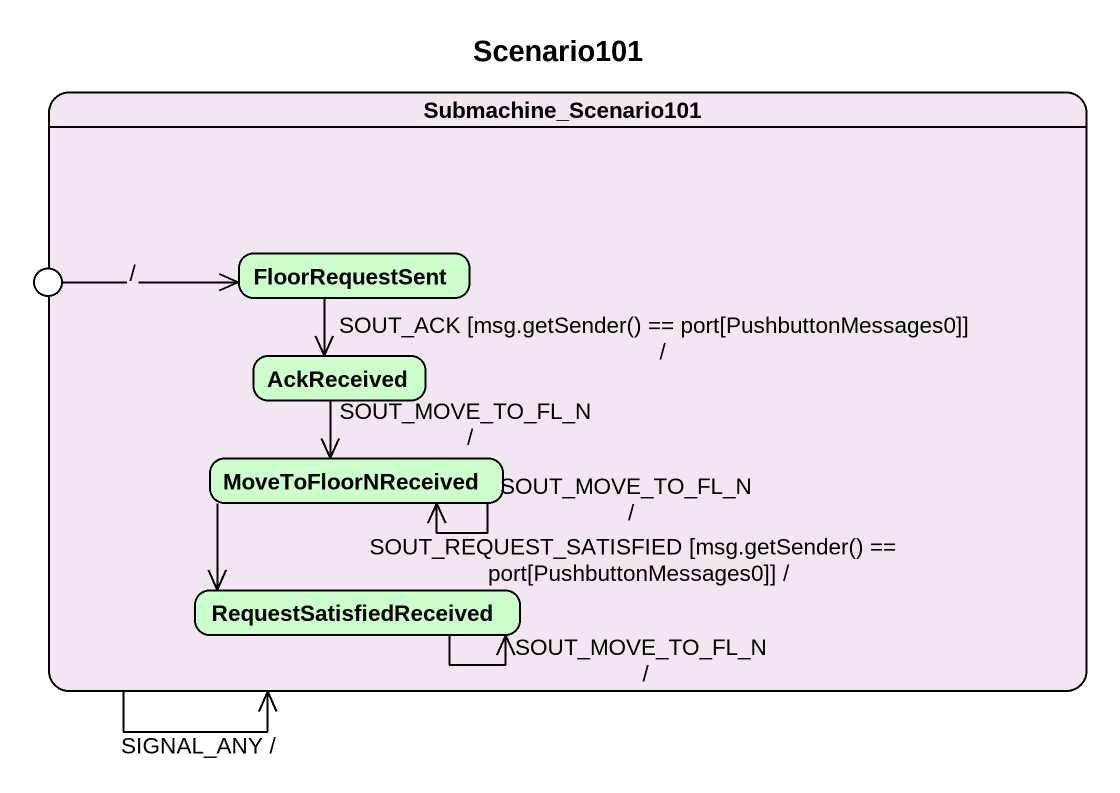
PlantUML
@startuml
title Scenario101
hide empty description
state Submachine_Scenario101 #F2E6F2 {
  state FloorRequestSent #CCFFCC
  state AckReceived #CCFFCC
  state MoveToFloorNReceived #CCFFCC
  state RequestSatisfiedReceived #CCFFCC
}
state entry1 <<choice>> #6699FF
Submachine_Scenario101 --> Submachine_Scenario101 : SIGNAL_ANY /
entry1 -right-> FloorRequestSent : /
FloorRequestSent --> AckReceived : SOUT_ACK [msg.getSender() == port[PushbuttonMessages0]] /
AckReceived --> MoveToFloorNReceived : SOUT_MOVE_TO_FL_N /
MoveToFloorNReceived --> MoveToFloorNReceived : SOUT_MOVE_TO_FL_N /
MoveToFloorNReceived --> RequestSatisfiedReceived : SOUT_REQUEST_SATISFIED [msg.getSender() == port[PushbuttonMessages0]] /
RequestSatisfiedReceived --> RequestSatisfiedReceived : SOUT_MOVE_TO_FL_N /
@enduml
